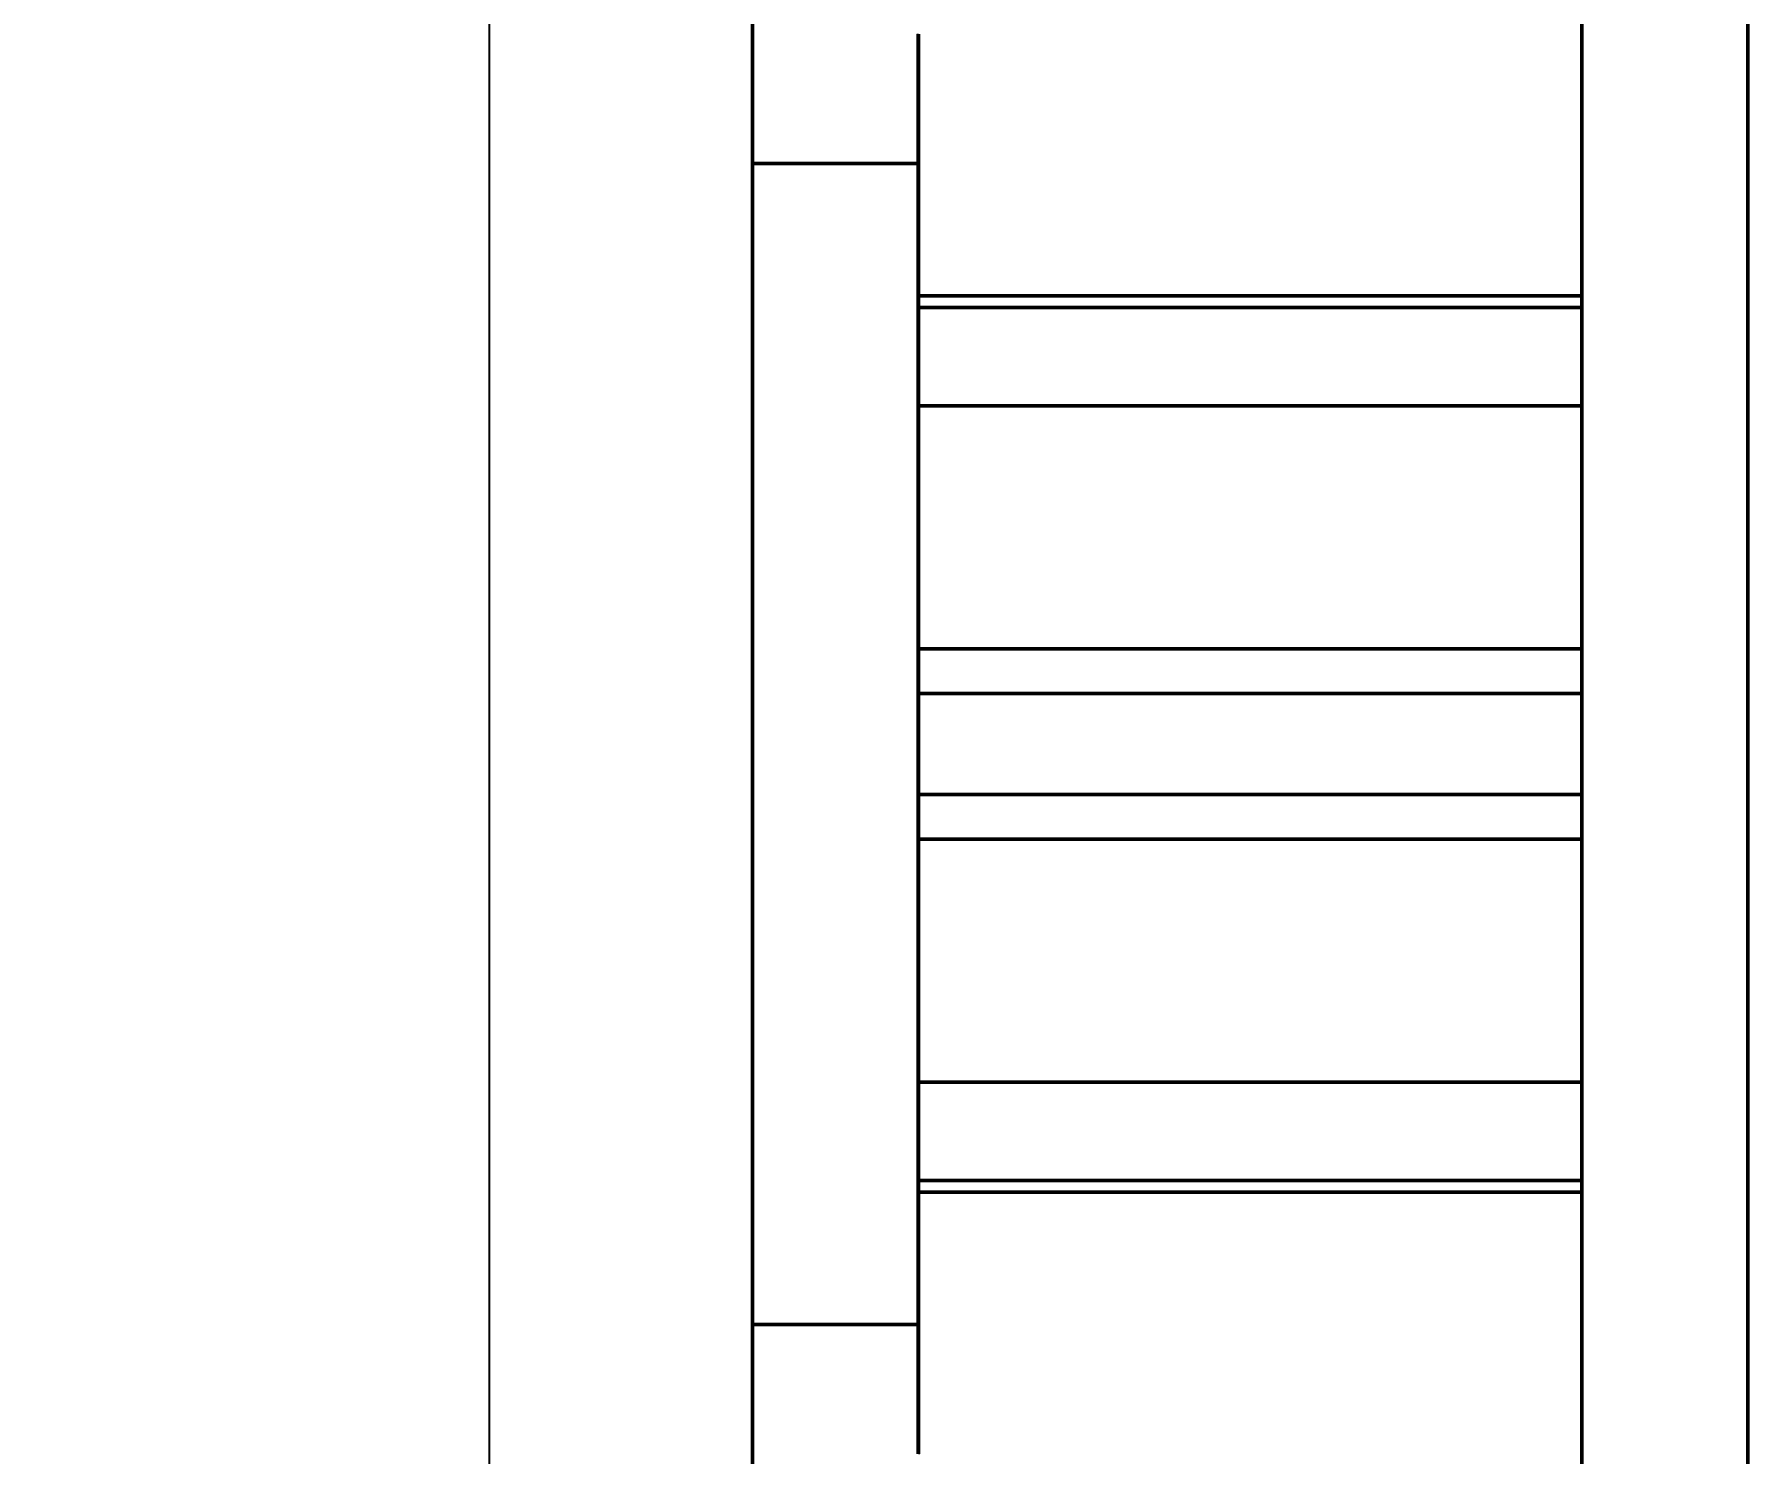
# Model space of a CAD drawing. Header units: millimetres. Extents: x 0 to 420, y 0 to 297.
# Drawn here: x 101.91 to 122.57, y 108.15 to 125.27 of the extents above; entities that cross this region are included whole.
import ezdxf

# ---------------------------------------------------------------- set-up
doc = ezdxf.new("R2010")
doc.units = ezdxf.units.MM
doc.header["$LTSCALE"] = 0.75
doc.layers.add('FD_Dimensions', color=7, linetype='Continuous', lineweight=25)
doc.layers.add('Visible', color=7, linetype='Continuous', lineweight=50)
doc.styles.get("Standard").update_dxf_attribs({"font": 'arial.ttf'})
doc.dimstyles.new('Dim-ISO-25', dxfattribs={"dimtxt": 3.5, "dimasz": 3.5, "dimexe": 2.1, "dimexo": 2.1, "dimgap": 1.4, "dimtad": 1, "dimzin": 12, "dimdsep": 46, "dimtxsty": 'Standard', "dimcen": 0, "dimazin": 3, "dimtp": 0.1, "dimtm": 0.1, "dimtfac": 0.714286, "dimtmove": 0, "dimatfit": 3, "dimfxl": 1, "dimtzin": 12, "dimarcsym": 0})

# ---------------------------------------------------------------- blocks, each defined once
blk = doc.blocks.new('*D27')
at = {"layer": 'Defpoints', "color": 0, "transparency": 16777216}
for p in [(110.57166, 135.406763), (107.397201, 44.123814), (110.57166, 44.123814)]:
    blk.add_point(p, dxfattribs=at)
at = {"layer": 'FD_Dimensions', "color": 0, "lineweight": -2, "transparency": 16777216}
for p, q in [((108.47166, 135.406763), (105.297201, 135.406763)), ((107.397201, 131.906763), (107.397201, 47.623814)), ((108.47166, 44.123814), (105.297201, 44.123814))]:
    blk.add_line(p, q, dxfattribs=at)
at = {"layer": 'FD_Dimensions', "color": 0, "transparency": 16777216}
for points in [[(106.813867, 131.906763), (107.980534, 131.906763), (107.397201, 135.406763)], [(106.813867, 47.623814), (107.980534, 47.623814), (107.397201, 44.123814)]]:
    blk.add_solid(points, dxfattribs=at)
at = {"layer": 'FD_Dimensions', "color": 0, "transparency": 16777216, "insert": (104.210195, 89.765289), "char_height": 3.5, "attachment_point": 5, "rotation": 90}
blk.add_mtext('45.64', dxfattribs=at)

msp = doc.modelspace()

# ---------------------------------------------------------------- linework, layer by layer
at = {"layer": 'Visible', "extrusion": (0, 2.966e-13, -1)}
for p, q in [((122.57, 140.207), (122.57, 93.207)), ((120.57, 137.707), (120.57, 95.707)), ((122.57, 137.707), (122.57, 95.707)), ((110.572, 135.407), (110.572, 44.124)), ((112.569, 123.758), (112.569, 123.894)), ((112.569, 123.758), (112.569, 123.707)), ((112.572, 123.758), (112.572, 123.894)), ((112.572, 123.758), (112.572, 122.723)), ((120.572, 123.894), (120.572, 123.758)), ((120.572, 122.723), (120.572, 123.758)), ((110.572, 123.707), (112.57, 123.707)), ((112.57, 109.707), (112.57, 123.707)), ((112.572, 122.46), (112.572, 122.723)), ((120.572, 122.46), (120.572, 122.723)), ((112.572, 122.46), (112.572, 121.905)), ((120.572, 122.11), (120.572, 122.46)), ((112.572, 122.11), (120.572, 122.11)), ((112.572, 121.938), (112.572, 122.038)), ((112.572, 120.784), (112.572, 121.971)), ((112.572, 121.971), (120.572, 121.971)), ((120.572, 120.784), (120.572, 121.971)), ((112.572, 120.784), (120.572, 120.784)), ((112.572, 119.747), (112.572, 119.805)), ((112.572, 119.747), (112.572, 118.84)), ((120.572, 119.805), (120.572, 119.747)), ((120.572, 118.84), (120.572, 119.747)), ((112.572, 118.564), (112.572, 118.84)), ((120.572, 118.564), (120.572, 118.84)), ((112.572, 118.564), (112.572, 117.829)), ((120.572, 117.853), (120.572, 118.564)), ((112.572, 117.853), (120.572, 117.853)), ((112.572, 117.83), (112.572, 117.852)), ((112.572, 116.098), (112.572, 117.315)), ((112.572, 117.315), (120.572, 117.315)), ((120.572, 116.098), (120.572, 117.315)), ((112.572, 116.098), (120.572, 116.098)), ((112.572, 115.584), (112.572, 114.85)), ((112.572, 115.583), (112.572, 115.562)), ((112.572, 115.561), (120.572, 115.561)), ((120.572, 114.85), (120.572, 115.561)), ((112.572, 114.574), (112.572, 114.85)), ((120.572, 114.574), (120.572, 114.85)), ((112.572, 114.574), (112.572, 113.667)), ((120.572, 113.667), (120.572, 114.574)), ((112.572, 113.667), (112.572, 113.608)), ((120.572, 113.667), (120.572, 113.608)), ((112.572, 111.442), (112.572, 112.629)), ((112.572, 112.629), (120.572, 112.629)), ((120.572, 111.442), (120.572, 112.629)), ((112.572, 111.508), (112.572, 110.953)), ((112.572, 111.476), (112.572, 111.376)), ((112.572, 111.442), (120.572, 111.442)), ((112.572, 111.303), (120.572, 111.303)), ((120.572, 110.953), (120.572, 111.303)), ((112.572, 110.691), (112.572, 110.953)), ((120.572, 110.691), (120.572, 110.953)), ((112.572, 110.691), (112.572, 109.655)), ((120.572, 109.655), (120.572, 110.691)), ((110.572, 109.707), (112.57, 109.707)), ((112.569, 109.707), (112.569, 109.655)), ((112.569, 109.655), (112.569, 109.52)), ((112.572, 109.655), (112.572, 109.52)), ((120.572, 109.655), (120.572, 109.52))]:
    msp.add_line(p, q, dxfattribs=at)
at = {"layer": 'Visible'}
for points in [[(112.569, 123.894), (112.569, 123.896), (112.569, 123.9), (112.569, 123.907), (112.569, 123.918), (112.569, 123.931), (112.569, 123.945), (112.569, 123.96), (112.569, 123.975), (112.569, 123.99), (112.569, 124.005), (112.569, 124.02), (112.569, 124.036), (112.569, 124.051), (112.569, 124.067), (112.569, 124.084), (112.569, 124.1), (112.569, 124.117), (112.569, 124.134), (112.569, 124.152), (112.569, 124.169), (112.569, 124.186), (112.569, 124.204), (112.569, 124.222), (112.569, 124.24), (112.569, 124.258), (112.569, 124.277), (112.569, 124.295), (112.569, 124.314), (112.569, 124.333), (112.569, 124.352), (112.569, 124.371), (112.569, 124.39), (112.569, 124.41), (112.569, 124.429), (112.569, 124.449), (112.569, 124.469), (112.569, 124.489), (112.569, 124.509), (112.569, 124.53), (112.569, 124.55), (112.569, 124.571), (112.569, 124.591), (112.569, 124.612), (112.569, 124.633), (112.569, 124.654), (112.569, 124.675), (112.569, 124.697), (112.569, 124.718), (112.569, 124.74), (112.569, 124.761), (112.569, 124.783), (112.569, 124.805), (112.569, 124.827), (112.569, 124.849), (112.569, 124.871), (112.569, 124.894), (112.569, 124.916), (112.569, 124.939), (112.569, 124.961), (112.569, 124.984), (112.569, 125.007), (112.569, 125.03), (112.569, 125.053), (112.569, 125.076), (112.569, 125.1), (112.569, 125.123), (112.569, 125.147), (112.569, 125.17), (112.569, 125.194), (112.569, 125.218), (112.569, 125.237), (112.569, 125.252), (112.569, 125.261), (112.569, 125.266)], [(112.572, 123.894), (112.572, 123.896), (112.572, 123.9), (112.572, 123.907), (112.572, 123.918), (112.572, 123.931), (112.572, 123.945), (112.572, 123.96), (112.572, 123.975), (112.572, 123.99), (112.572, 124.005), (112.572, 124.02), (112.572, 124.036), (112.572, 124.051), (112.572, 124.067), (112.572, 124.084), (112.572, 124.1), (112.572, 124.117), (112.572, 124.134), (112.572, 124.152), (112.572, 124.169), (112.572, 124.186), (112.572, 124.204), (112.572, 124.222), (112.572, 124.24), (112.572, 124.258), (112.572, 124.277), (112.572, 124.295), (112.572, 124.314), (112.572, 124.333), (112.572, 124.352), (112.572, 124.371), (112.572, 124.39), (112.572, 124.41), (112.572, 124.429), (112.572, 124.449), (112.572, 124.469), (112.572, 124.489), (112.572, 124.509), (112.572, 124.53), (112.572, 124.55), (112.572, 124.571), (112.572, 124.591), (112.572, 124.612), (112.572, 124.633), (112.572, 124.654), (112.572, 124.675), (112.572, 124.697), (112.572, 124.718), (112.572, 124.74), (112.572, 124.761), (112.572, 124.783), (112.572, 124.805), (112.572, 124.827), (112.572, 124.849), (112.572, 124.871), (112.572, 124.894), (112.572, 124.916), (112.572, 124.939), (112.572, 124.961), (112.572, 124.984), (112.572, 125.007), (112.572, 125.03), (112.572, 125.053), (112.572, 125.076), (112.572, 125.1), (112.572, 125.123), (112.572, 125.147), (112.572, 125.17), (112.572, 125.194), (112.572, 125.218), (112.572, 125.237), (112.572, 125.252), (112.572, 125.261), (112.572, 125.266)], [(120.572, 125.266), (120.572, 125.261), (120.572, 125.252), (120.572, 125.237), (120.572, 125.218), (120.572, 125.194), (120.572, 125.17), (120.572, 125.147), (120.572, 125.123), (120.572, 125.1), (120.572, 125.076), (120.572, 125.053), (120.572, 125.03), (120.572, 125.007), (120.572, 124.984), (120.572, 124.961), (120.572, 124.939), (120.572, 124.916), (120.572, 124.894), (120.572, 124.871), (120.572, 124.849), (120.572, 124.827), (120.572, 124.805), (120.572, 124.783), (120.572, 124.761), (120.572, 124.74), (120.572, 124.718), (120.572, 124.697), (120.572, 124.675), (120.572, 124.654), (120.572, 124.633), (120.572, 124.612), (120.572, 124.591), (120.572, 124.571), (120.572, 124.55), (120.572, 124.53), (120.572, 124.509), (120.572, 124.489), (120.572, 124.469), (120.572, 124.449), (120.572, 124.429), (120.572, 124.41), (120.572, 124.39), (120.572, 124.371), (120.572, 124.352), (120.572, 124.333), (120.572, 124.314), (120.572, 124.295), (120.572, 124.277), (120.572, 124.258), (120.572, 124.24), (120.572, 124.222), (120.572, 124.204), (120.572, 124.186), (120.572, 124.169), (120.572, 124.152), (120.572, 124.134), (120.572, 124.117), (120.572, 124.1), (120.572, 124.084), (120.572, 124.067), (120.572, 124.051), (120.572, 124.036), (120.572, 124.02), (120.572, 124.005), (120.572, 123.99), (120.572, 123.975), (120.572, 123.96), (120.572, 123.945), (120.572, 123.931), (120.572, 123.918), (120.572, 123.907), (120.572, 123.9), (120.572, 123.896), (120.572, 123.894)], [(112.572, 122.038), (112.572, 122.039), (112.572, 122.043), (112.572, 122.047), (112.572, 122.052), (112.572, 122.058), (112.572, 122.063), (112.572, 122.067), (112.572, 122.071), (112.572, 122.075), (112.572, 122.079), (112.572, 122.083), (112.572, 122.087), (112.572, 122.09), (112.572, 122.093), (112.572, 122.095), (112.572, 122.098), (112.572, 122.1), (112.572, 122.102), (112.572, 122.103), (112.572, 122.105), (112.572, 122.106), (112.572, 122.107), (112.572, 122.108), (112.572, 122.109), (112.572, 122.11), (112.572, 122.11), (112.572, 122.11), (112.572, 122.11), (112.572, 122.11), (112.572, 122.11), (112.572, 122.11), (112.572, 122.109), (112.572, 122.108), (112.572, 122.108), (112.572, 122.106), (112.572, 122.105), (112.572, 122.104), (112.572, 122.102), (112.572, 122.101), (112.572, 122.099), (112.572, 122.097), (112.572, 122.095), (112.572, 122.093), (112.572, 122.09), (112.572, 122.088), (112.572, 122.085), (112.572, 122.082), (112.572, 122.079), (112.572, 122.076), (112.572, 122.073), (112.572, 122.07), (112.572, 122.067), (112.572, 122.063), (112.572, 122.059), (112.572, 122.055), (112.572, 122.051), (112.572, 122.047), (112.572, 122.043), (112.572, 122.039), (112.572, 122.034), (112.572, 122.03), (112.572, 122.025), (112.572, 122.02), (112.572, 122.015), (112.572, 122.01), (112.572, 122.005), (112.572, 122), (112.572, 121.994), (112.572, 121.989), (112.572, 121.983), (112.572, 121.978), (112.572, 121.975), (112.572, 121.972), (112.572, 121.971)], [(112.572, 117.852), (112.572, 117.852), (112.572, 117.853), (112.572, 117.853), (112.572, 117.853), (112.572, 117.852), (112.572, 117.85), (112.572, 117.848), (112.572, 117.846), (112.572, 117.844), (112.572, 117.841), (112.572, 117.838), (112.572, 117.835), (112.572, 117.832), (112.572, 117.828), (112.572, 117.824), (112.572, 117.819), (112.572, 117.815), (112.572, 117.81), (112.572, 117.805), (112.572, 117.8), (112.572, 117.795), (112.572, 117.789), (112.572, 117.784), (112.572, 117.778), (112.572, 117.772), (112.572, 117.765), (112.572, 117.759), (112.572, 117.752), (112.572, 117.745), (112.572, 117.738), (112.572, 117.731), (112.572, 117.724), (112.572, 117.717), (112.572, 117.709), (112.572, 117.701), (112.572, 117.693), (112.572, 117.685), (112.572, 117.677), (112.572, 117.668), (112.572, 117.66), (112.572, 117.651), (112.572, 117.642), (112.572, 117.633), (112.572, 117.624), (112.572, 117.615), (112.572, 117.606), (112.572, 117.596), (112.572, 117.586), (112.572, 117.577), (112.572, 117.567), (112.572, 117.557), (112.572, 117.546), (112.572, 117.536), (112.572, 117.526), (112.572, 117.515), (112.572, 117.504), (112.572, 117.493), (112.572, 117.482), (112.572, 117.471), (112.572, 117.46), (112.572, 117.449), (112.572, 117.437), (112.572, 117.426), (112.572, 117.414), (112.572, 117.402), (112.572, 117.39), (112.572, 117.378), (112.572, 117.366), (112.572, 117.353), (112.572, 117.341), (112.572, 117.331), (112.572, 117.323), (112.572, 117.318), (112.572, 117.315)], [(112.572, 111.376), (112.572, 111.374), (112.572, 111.371), (112.572, 111.367), (112.572, 111.361), (112.572, 111.356), (112.572, 111.351), (112.572, 111.346), (112.572, 111.342), (112.572, 111.338), (112.572, 111.334), (112.572, 111.33), (112.572, 111.327), (112.572, 111.324), (112.572, 111.321), (112.572, 111.318), (112.572, 111.316), (112.572, 111.314), (112.572, 111.312), (112.572, 111.31), (112.572, 111.309), (112.572, 111.307), (112.572, 111.306), (112.572, 111.305), (112.572, 111.304), (112.572, 111.304), (112.572, 111.303), (112.572, 111.303), (112.572, 111.303), (112.572, 111.303), (112.572, 111.303), (112.572, 111.304), (112.572, 111.304), (112.572, 111.305), (112.572, 111.306), (112.572, 111.307), (112.572, 111.308), (112.572, 111.31), (112.572, 111.311), (112.572, 111.313), (112.572, 111.315), (112.572, 111.317), (112.572, 111.319), (112.572, 111.321), (112.572, 111.323), (112.572, 111.326), (112.572, 111.328), (112.572, 111.331), (112.572, 111.334), (112.572, 111.337), (112.572, 111.34), (112.572, 111.344), (112.572, 111.347), (112.572, 111.351), (112.572, 111.354), (112.572, 111.358), (112.572, 111.362), (112.572, 111.366), (112.572, 111.37), (112.572, 111.375), (112.572, 111.379), (112.572, 111.384), (112.572, 111.389), (112.572, 111.393), (112.572, 111.398), (112.572, 111.403), (112.572, 111.409), (112.572, 111.414), (112.572, 111.419), (112.572, 111.425), (112.572, 111.431), (112.572, 111.435), (112.572, 111.439), (112.572, 111.441), (112.572, 111.442)], [(112.569, 109.52), (112.569, 109.518), (112.569, 109.513), (112.569, 109.506), (112.569, 109.496), (112.569, 109.482), (112.569, 109.468), (112.569, 109.454), (112.569, 109.439), (112.569, 109.424), (112.569, 109.409), (112.569, 109.394), (112.569, 109.378), (112.569, 109.362), (112.569, 109.346), (112.569, 109.33), (112.569, 109.313), (112.569, 109.296), (112.569, 109.279), (112.569, 109.262), (112.569, 109.245), (112.569, 109.227), (112.569, 109.209), (112.569, 109.192), (112.569, 109.173), (112.569, 109.155), (112.569, 109.137), (112.569, 109.118), (112.569, 109.099), (112.569, 109.081), (112.569, 109.062), (112.569, 109.042), (112.569, 109.023), (112.569, 109.004), (112.569, 108.984), (112.569, 108.964), (112.569, 108.944), (112.569, 108.924), (112.569, 108.904), (112.569, 108.884), (112.569, 108.864), (112.569, 108.843), (112.569, 108.822), (112.569, 108.801), (112.569, 108.781), (112.569, 108.759), (112.569, 108.738), (112.569, 108.717), (112.569, 108.696), (112.569, 108.674), (112.569, 108.652), (112.569, 108.631), (112.569, 108.609), (112.569, 108.587), (112.569, 108.565), (112.569, 108.542), (112.569, 108.52), (112.569, 108.497), (112.569, 108.475), (112.569, 108.452), (112.569, 108.429), (112.569, 108.406), (112.569, 108.383), (112.569, 108.36), (112.569, 108.337), (112.569, 108.314), (112.569, 108.29), (112.569, 108.267), (112.569, 108.243), (112.569, 108.219), (112.569, 108.195), (112.569, 108.176), (112.569, 108.162), (112.569, 108.152), (112.569, 108.147)], [(112.572, 109.52), (112.572, 109.518), (112.572, 109.513), (112.572, 109.506), (112.572, 109.496), (112.572, 109.482), (112.572, 109.468), (112.572, 109.454), (112.572, 109.439), (112.572, 109.424), (112.572, 109.409), (112.572, 109.394), (112.572, 109.378), (112.572, 109.362), (112.572, 109.346), (112.572, 109.33), (112.572, 109.313), (112.572, 109.296), (112.572, 109.279), (112.572, 109.262), (112.572, 109.245), (112.572, 109.227), (112.572, 109.209), (112.572, 109.192), (112.572, 109.173), (112.572, 109.155), (112.572, 109.137), (112.572, 109.118), (112.572, 109.099), (112.572, 109.081), (112.572, 109.062), (112.572, 109.042), (112.572, 109.023), (112.572, 109.004), (112.572, 108.984), (112.572, 108.964), (112.572, 108.944), (112.572, 108.924), (112.572, 108.904), (112.572, 108.884), (112.572, 108.864), (112.572, 108.843), (112.572, 108.822), (112.572, 108.801), (112.572, 108.781), (112.572, 108.759), (112.572, 108.738), (112.572, 108.717), (112.572, 108.696), (112.572, 108.674), (112.572, 108.652), (112.572, 108.631), (112.572, 108.609), (112.572, 108.587), (112.572, 108.565), (112.572, 108.542), (112.572, 108.52), (112.572, 108.497), (112.572, 108.475), (112.572, 108.452), (112.572, 108.429), (112.572, 108.406), (112.572, 108.383), (112.572, 108.36), (112.572, 108.337), (112.572, 108.314), (112.572, 108.29), (112.572, 108.267), (112.572, 108.243), (112.572, 108.219), (112.572, 108.195), (112.572, 108.176), (112.572, 108.162), (112.572, 108.152), (112.572, 108.147)], [(120.572, 109.52), (120.572, 109.518), (120.572, 109.513), (120.572, 109.506), (120.572, 109.496), (120.572, 109.482), (120.572, 109.468), (120.572, 109.454), (120.572, 109.439), (120.572, 109.424), (120.572, 109.409), (120.572, 109.394), (120.572, 109.378), (120.572, 109.362), (120.572, 109.346), (120.572, 109.33), (120.572, 109.313), (120.572, 109.296), (120.572, 109.279), (120.572, 109.262), (120.572, 109.245), (120.572, 109.227), (120.572, 109.209), (120.572, 109.192), (120.572, 109.173), (120.572, 109.155), (120.572, 109.137), (120.572, 109.118), (120.572, 109.099), (120.572, 109.081), (120.572, 109.062), (120.572, 109.042), (120.572, 109.023), (120.572, 109.004), (120.572, 108.984), (120.572, 108.964), (120.572, 108.944), (120.572, 108.924), (120.572, 108.904), (120.572, 108.884), (120.572, 108.864), (120.572, 108.843), (120.572, 108.822), (120.572, 108.801), (120.572, 108.781), (120.572, 108.759), (120.572, 108.738), (120.572, 108.717), (120.572, 108.696), (120.572, 108.674), (120.572, 108.652), (120.572, 108.631), (120.572, 108.609), (120.572, 108.587), (120.572, 108.565), (120.572, 108.542), (120.572, 108.52), (120.572, 108.497), (120.572, 108.475), (120.572, 108.452), (120.572, 108.429), (120.572, 108.406), (120.572, 108.383), (120.572, 108.36), (120.572, 108.337), (120.572, 108.314), (120.572, 108.29), (120.572, 108.267), (120.572, 108.243), (120.572, 108.219), (120.572, 108.195), (120.572, 108.176), (120.572, 108.162), (120.572, 108.152), (120.572, 108.147)]]:
    msp.add_open_spline(points, degree=5, dxfattribs=at)
for points, knots in [([(120.572, 122.11), (120.572, 122.11), (120.572, 122.11), (120.572, 122.11), (120.572, 122.11), (120.572, 122.11), (120.572, 122.11), (120.572, 122.109), (120.572, 122.108), (120.572, 122.108), (120.572, 122.106), (120.572, 122.105), (120.572, 122.104), (120.572, 122.102), (120.572, 122.101), (120.572, 122.099), (120.572, 122.097), (120.572, 122.095), (120.572, 122.093), (120.572, 122.09), (120.572, 122.088), (120.572, 122.085), (120.572, 122.082), (120.572, 122.079), (120.572, 122.076), (120.572, 122.073), (120.572, 122.07), (120.572, 122.067), (120.572, 122.063), (120.572, 122.059), (120.572, 122.055), (120.572, 122.051), (120.572, 122.047), (120.572, 122.043), (120.572, 122.039), (120.572, 122.034), (120.572, 122.03), (120.572, 122.025), (120.572, 122.02), (120.572, 122.015), (120.572, 122.01), (120.572, 122.005), (120.572, 122), (120.572, 121.994), (120.572, 121.989), (120.572, 121.983), (120.572, 121.978), (120.572, 121.975), (120.572, 121.972), (120.572, 121.971)], [0.3702654, 0.3702654, 0.3702654, 0.3702654, 0.3702654, 0.3702654, 0.3714286, 0.3857143, 0.4, 0.4142857, 0.4285714, 0.4428571, 0.4571429, 0.4714286, 0.4857143, 0.5, 0.5142857, 0.5285714, 0.5428571, 0.5571429, 0.5714286, 0.5857143, 0.6, 0.6142857, 0.6285714, 0.6428571, 0.6571429, 0.6714286, 0.6857143, 0.7, 0.7142857, 0.7285714, 0.7428571, 0.7571429, 0.7714286, 0.7857143, 0.8, 0.8142857, 0.8285714, 0.8428571, 0.8571429, 0.8714286, 0.8857143, 0.9, 0.9142857, 0.9285714, 0.9428571, 0.9571429, 0.9714286, 0.9857143, 1, 1, 1, 1, 1, 1]), ([(120.572, 117.853), (120.572, 117.853), (120.572, 117.853), (120.572, 117.853), (120.572, 117.852), (120.572, 117.85), (120.572, 117.848), (120.572, 117.846), (120.572, 117.844), (120.572, 117.841), (120.572, 117.838), (120.572, 117.835), (120.572, 117.832), (120.572, 117.828), (120.572, 117.824), (120.572, 117.819), (120.572, 117.815), (120.572, 117.81), (120.572, 117.805), (120.572, 117.8), (120.572, 117.795), (120.572, 117.789), (120.572, 117.784), (120.572, 117.778), (120.572, 117.772), (120.572, 117.765), (120.572, 117.759), (120.572, 117.752), (120.572, 117.745), (120.572, 117.738), (120.572, 117.731), (120.572, 117.724), (120.572, 117.717), (120.572, 117.709), (120.572, 117.701), (120.572, 117.693), (120.572, 117.685), (120.572, 117.677), (120.572, 117.668), (120.572, 117.66), (120.572, 117.651), (120.572, 117.642), (120.572, 117.633), (120.572, 117.624), (120.572, 117.615), (120.572, 117.606), (120.572, 117.596), (120.572, 117.586), (120.572, 117.577), (120.572, 117.567), (120.572, 117.557), (120.572, 117.546), (120.572, 117.536), (120.572, 117.526), (120.572, 117.515), (120.572, 117.504), (120.572, 117.493), (120.572, 117.482), (120.572, 117.471), (120.572, 117.46), (120.572, 117.449), (120.572, 117.437), (120.572, 117.426), (120.572, 117.414), (120.572, 117.402), (120.572, 117.39), (120.572, 117.378), (120.572, 117.366), (120.572, 117.353), (120.572, 117.341), (120.572, 117.331), (120.572, 117.323), (120.572, 117.318), (120.572, 117.315)], [0.0218686, 0.0218686, 0.0218686, 0.0218686, 0.0218686, 0.0218686, 0.0285714, 0.0428571, 0.0571429, 0.0714286, 0.0857143, 0.1, 0.1142857, 0.1285714, 0.1428571, 0.1571429, 0.1714286, 0.1857143, 0.2, 0.2142857, 0.2285714, 0.2428571, 0.2571429, 0.2714286, 0.2857143, 0.3, 0.3142857, 0.3285714, 0.3428571, 0.3571429, 0.3714286, 0.3857143, 0.4, 0.4142857, 0.4285714, 0.4428571, 0.4571429, 0.4714286, 0.4857143, 0.5, 0.5142857, 0.5285714, 0.5428571, 0.5571429, 0.5714286, 0.5857143, 0.6, 0.6142857, 0.6285714, 0.6428571, 0.6571429, 0.6714286, 0.6857143, 0.7, 0.7142857, 0.7285714, 0.7428571, 0.7571429, 0.7714286, 0.7857143, 0.8, 0.8142857, 0.8285714, 0.8428571, 0.8571429, 0.8714286, 0.8857143, 0.9, 0.9142857, 0.9285714, 0.9428571, 0.9571429, 0.9714286, 0.9857143, 1, 1, 1, 1, 1, 1]), ([(112.572, 115.561), (112.572, 115.561), (112.572, 115.561), (112.572, 115.561), (112.572, 115.562), (112.572, 115.563), (112.572, 115.565), (112.572, 115.567), (112.572, 115.57), (112.572, 115.573), (112.572, 115.575), (112.572, 115.578), (112.572, 115.582), (112.572, 115.586), (112.572, 115.59), (112.572, 115.594), (112.572, 115.599), (112.572, 115.603), (112.572, 115.608), (112.572, 115.613), (112.572, 115.619), (112.572, 115.624), (112.572, 115.63), (112.572, 115.636), (112.572, 115.642), (112.572, 115.648), (112.572, 115.655), (112.572, 115.661), (112.572, 115.668), (112.572, 115.675), (112.572, 115.682), (112.572, 115.69), (112.572, 115.697), (112.572, 115.705), (112.572, 115.712), (112.572, 115.72), (112.572, 115.728), (112.572, 115.737), (112.572, 115.745), (112.572, 115.754), (112.572, 115.762), (112.572, 115.771), (112.572, 115.78), (112.572, 115.789), (112.572, 115.798), (112.572, 115.808), (112.572, 115.817), (112.572, 115.827), (112.572, 115.837), (112.572, 115.847), (112.572, 115.857), (112.572, 115.867), (112.572, 115.877), (112.572, 115.888), (112.572, 115.899), (112.572, 115.909), (112.572, 115.92), (112.572, 115.931), (112.572, 115.942), (112.572, 115.954), (112.572, 115.965), (112.572, 115.976), (112.572, 115.988), (112.572, 116), (112.572, 116.012), (112.572, 116.024), (112.572, 116.036), (112.572, 116.048), (112.572, 116.06), (112.572, 116.073), (112.572, 116.083), (112.572, 116.09), (112.572, 116.096), (112.572, 116.098)], [0.0218686, 0.0218686, 0.0218686, 0.0218686, 0.0218686, 0.0218686, 0.0285714, 0.0428571, 0.0571429, 0.0714286, 0.0857143, 0.1, 0.1142857, 0.1285714, 0.1428571, 0.1571429, 0.1714286, 0.1857143, 0.2, 0.2142857, 0.2285714, 0.2428571, 0.2571429, 0.2714286, 0.2857143, 0.3, 0.3142857, 0.3285714, 0.3428571, 0.3571429, 0.3714286, 0.3857143, 0.4, 0.4142857, 0.4285714, 0.4428571, 0.4571429, 0.4714286, 0.4857143, 0.5, 0.5142857, 0.5285714, 0.5428571, 0.5571429, 0.5714286, 0.5857143, 0.6, 0.6142857, 0.6285714, 0.6428571, 0.6571429, 0.6714286, 0.6857143, 0.7, 0.7142857, 0.7285714, 0.7428571, 0.7571429, 0.7714286, 0.7857143, 0.8, 0.8142857, 0.8285714, 0.8428571, 0.8571429, 0.8714286, 0.8857143, 0.9, 0.9142857, 0.9285714, 0.9428571, 0.9571429, 0.9714286, 0.9857143, 1, 1, 1, 1, 1, 1]), ([(120.572, 116.098), (120.572, 116.096), (120.572, 116.09), (120.572, 116.083), (120.572, 116.073), (120.572, 116.06), (120.572, 116.048), (120.572, 116.036), (120.572, 116.024), (120.572, 116.012), (120.572, 116), (120.572, 115.988), (120.572, 115.976), (120.572, 115.965), (120.572, 115.954), (120.572, 115.942), (120.572, 115.931), (120.572, 115.92), (120.572, 115.909), (120.572, 115.899), (120.572, 115.888), (120.572, 115.877), (120.572, 115.867), (120.572, 115.857), (120.572, 115.847), (120.572, 115.837), (120.572, 115.827), (120.572, 115.817), (120.572, 115.808), (120.572, 115.798), (120.572, 115.789), (120.572, 115.78), (120.572, 115.771), (120.572, 115.762), (120.572, 115.754), (120.572, 115.745), (120.572, 115.737), (120.572, 115.728), (120.572, 115.72), (120.572, 115.712), (120.572, 115.705), (120.572, 115.697), (120.572, 115.69), (120.572, 115.682), (120.572, 115.675), (120.572, 115.668), (120.572, 115.661), (120.572, 115.655), (120.572, 115.648), (120.572, 115.642), (120.572, 115.636), (120.572, 115.63), (120.572, 115.624), (120.572, 115.619), (120.572, 115.613), (120.572, 115.608), (120.572, 115.603), (120.572, 115.599), (120.572, 115.594), (120.572, 115.59), (120.572, 115.586), (120.572, 115.582), (120.572, 115.578), (120.572, 115.575), (120.572, 115.573), (120.572, 115.57), (120.572, 115.567), (120.572, 115.565), (120.572, 115.563), (120.572, 115.562), (120.572, 115.561), (120.572, 115.561), (120.572, 115.561), (120.572, 115.561)], [-1, -1, -1, -1, -1, -1, -0.9857143, -0.9714286, -0.9571429, -0.9428571, -0.9285714, -0.9142857, -0.9, -0.8857143, -0.8714286, -0.8571429, -0.8428571, -0.8285714, -0.8142857, -0.8, -0.7857143, -0.7714286, -0.7571429, -0.7428571, -0.7285714, -0.7142857, -0.7, -0.6857143, -0.6714286, -0.6571429, -0.6428571, -0.6285714, -0.6142857, -0.6, -0.5857143, -0.5714286, -0.5571429, -0.5428571, -0.5285714, -0.5142857, -0.5, -0.4857143, -0.4714286, -0.4571429, -0.4428571, -0.4285714, -0.4142857, -0.4, -0.3857143, -0.3714286, -0.3571429, -0.3428571, -0.3285714, -0.3142857, -0.3, -0.2857143, -0.2714286, -0.2571429, -0.2428571, -0.2285714, -0.2142857, -0.2, -0.1857143, -0.1714286, -0.1571429, -0.1428571, -0.1285714, -0.1142857, -0.1, -0.0857143, -0.0714286, -0.0571429, -0.0428571, -0.0285714, -0.0218686, -0.0218686, -0.0218686, -0.0218686, -0.0218686, -0.0218686]), ([(120.572, 111.442), (120.572, 111.441), (120.572, 111.439), (120.572, 111.435), (120.572, 111.431), (120.572, 111.425), (120.572, 111.419), (120.572, 111.414), (120.572, 111.409), (120.572, 111.403), (120.572, 111.398), (120.572, 111.393), (120.572, 111.389), (120.572, 111.384), (120.572, 111.379), (120.572, 111.375), (120.572, 111.37), (120.572, 111.366), (120.572, 111.362), (120.572, 111.358), (120.572, 111.354), (120.572, 111.351), (120.572, 111.347), (120.572, 111.344), (120.572, 111.34), (120.572, 111.337), (120.572, 111.334), (120.572, 111.331), (120.572, 111.328), (120.572, 111.326), (120.572, 111.323), (120.572, 111.321), (120.572, 111.319), (120.572, 111.317), (120.572, 111.315), (120.572, 111.313), (120.572, 111.311), (120.572, 111.31), (120.572, 111.308), (120.572, 111.307), (120.572, 111.306), (120.572, 111.305), (120.572, 111.304), (120.572, 111.304), (120.572, 111.303), (120.572, 111.303), (120.572, 111.303), (120.572, 111.303), (120.572, 111.303), (120.572, 111.303)], [-1, -1, -1, -1, -1, -1, -0.9857143, -0.9714286, -0.9571429, -0.9428571, -0.9285714, -0.9142857, -0.9, -0.8857143, -0.8714286, -0.8571429, -0.8428571, -0.8285714, -0.8142857, -0.8, -0.7857143, -0.7714286, -0.7571429, -0.7428571, -0.7285714, -0.7142857, -0.7, -0.6857143, -0.6714286, -0.6571429, -0.6428571, -0.6285714, -0.6142857, -0.6, -0.5857143, -0.5714286, -0.5571429, -0.5428571, -0.5285714, -0.5142857, -0.5, -0.4857143, -0.4714286, -0.4571429, -0.4428571, -0.4285714, -0.4142857, -0.4, -0.3857143, -0.3714286, -0.3702654, -0.3702654, -0.3702654, -0.3702654, -0.3702654, -0.3702654])]:
    msp.add_open_spline(points, degree=5, knots=knots, dxfattribs=at)
at = {"layer": 'Visible', "extrusion": (-3.18267e-11, 4.2e-15, -1)}
for points in [[(112.572, 119.805), (112.572, 119.806), (112.572, 119.808), (112.572, 119.812), (112.572, 119.817), (112.572, 119.824), (112.572, 119.833), (112.572, 119.841), (112.572, 119.85), (112.572, 119.859), (112.572, 119.868), (112.572, 119.877), (112.572, 119.887), (112.572, 119.897), (112.572, 119.907), (112.572, 119.917), (112.572, 119.928), (112.572, 119.939), (112.572, 119.95), (112.572, 119.962), (112.572, 119.973), (112.572, 119.985), (112.572, 119.997), (112.572, 120.009), (112.572, 120.021), (112.572, 120.034), (112.572, 120.046), (112.572, 120.059), (112.572, 120.072), (112.572, 120.085), (112.572, 120.099), (112.572, 120.112), (112.572, 120.126), (112.572, 120.139), (112.572, 120.153), (112.572, 120.168), (112.572, 120.182), (112.572, 120.196), (112.572, 120.211), (112.572, 120.226), (112.572, 120.24), (112.572, 120.255), (112.572, 120.271), (112.572, 120.286), (112.572, 120.301), (112.572, 120.317), (112.572, 120.332), (112.572, 120.348), (112.572, 120.364), (112.572, 120.38), (112.572, 120.397), (112.572, 120.413), (112.572, 120.429), (112.572, 120.446), (112.572, 120.463), (112.572, 120.48), (112.572, 120.496), (112.572, 120.514), (112.572, 120.531), (112.572, 120.548), (112.572, 120.566), (112.572, 120.583), (112.572, 120.601), (112.572, 120.619), (112.572, 120.637), (112.572, 120.655), (112.572, 120.673), (112.572, 120.691), (112.572, 120.71), (112.572, 120.728), (112.572, 120.747), (112.572, 120.762), (112.572, 120.773), (112.572, 120.781), (112.572, 120.784)], [(120.572, 120.784), (120.572, 120.781), (120.572, 120.773), (120.572, 120.762), (120.572, 120.747), (120.572, 120.728), (120.572, 120.71), (120.572, 120.691), (120.572, 120.673), (120.572, 120.655), (120.572, 120.637), (120.572, 120.619), (120.572, 120.601), (120.572, 120.583), (120.572, 120.566), (120.572, 120.548), (120.572, 120.531), (120.572, 120.514), (120.572, 120.496), (120.572, 120.48), (120.572, 120.463), (120.572, 120.446), (120.572, 120.429), (120.572, 120.413), (120.572, 120.397), (120.572, 120.38), (120.572, 120.364), (120.572, 120.348), (120.572, 120.332), (120.572, 120.317), (120.572, 120.301), (120.572, 120.286), (120.572, 120.271), (120.572, 120.255), (120.572, 120.24), (120.572, 120.226), (120.572, 120.211), (120.572, 120.196), (120.572, 120.182), (120.572, 120.168), (120.572, 120.153), (120.572, 120.139), (120.572, 120.126), (120.572, 120.112), (120.572, 120.099), (120.572, 120.085), (120.572, 120.072), (120.572, 120.059), (120.572, 120.046), (120.572, 120.034), (120.572, 120.021), (120.572, 120.009), (120.572, 119.997), (120.572, 119.985), (120.572, 119.973), (120.572, 119.962), (120.572, 119.95), (120.572, 119.939), (120.572, 119.928), (120.572, 119.917), (120.572, 119.907), (120.572, 119.897), (120.572, 119.887), (120.572, 119.877), (120.572, 119.868), (120.572, 119.859), (120.572, 119.85), (120.572, 119.841), (120.572, 119.833), (120.572, 119.824), (120.572, 119.817), (120.572, 119.812), (120.572, 119.808), (120.572, 119.806), (120.572, 119.805)]]:
    msp.add_open_spline(points, degree=5, dxfattribs=at)
at = {"layer": 'Visible', "extrusion": (-3.18267e-11, -4.2e-15, -1)}
for points in [[(112.572, 113.608), (112.572, 113.607), (112.572, 113.605), (112.572, 113.602), (112.572, 113.597), (112.572, 113.589), (112.572, 113.581), (112.572, 113.572), (112.572, 113.564), (112.572, 113.555), (112.572, 113.546), (112.572, 113.536), (112.572, 113.527), (112.572, 113.517), (112.572, 113.507), (112.572, 113.496), (112.572, 113.485), (112.572, 113.474), (112.572, 113.463), (112.572, 113.452), (112.572, 113.44), (112.572, 113.429), (112.572, 113.417), (112.572, 113.405), (112.572, 113.392), (112.572, 113.38), (112.572, 113.367), (112.572, 113.354), (112.572, 113.341), (112.572, 113.328), (112.572, 113.315), (112.572, 113.301), (112.572, 113.288), (112.572, 113.274), (112.572, 113.26), (112.572, 113.246), (112.572, 113.232), (112.572, 113.217), (112.572, 113.203), (112.572, 113.188), (112.572, 113.173), (112.572, 113.158), (112.572, 113.143), (112.572, 113.128), (112.572, 113.112), (112.572, 113.097), (112.572, 113.081), (112.572, 113.065), (112.572, 113.049), (112.572, 113.033), (112.572, 113.017), (112.572, 113.001), (112.572, 112.984), (112.572, 112.968), (112.572, 112.951), (112.572, 112.934), (112.572, 112.917), (112.572, 112.9), (112.572, 112.883), (112.572, 112.865), (112.572, 112.848), (112.572, 112.83), (112.572, 112.813), (112.572, 112.795), (112.572, 112.777), (112.572, 112.759), (112.572, 112.741), (112.572, 112.722), (112.572, 112.704), (112.572, 112.685), (112.572, 112.667), (112.572, 112.652), (112.572, 112.641), (112.572, 112.633), (112.572, 112.629)], [(120.572, 113.608), (120.572, 113.607), (120.572, 113.605), (120.572, 113.602), (120.572, 113.597), (120.572, 113.589), (120.572, 113.581), (120.572, 113.572), (120.572, 113.564), (120.572, 113.555), (120.572, 113.546), (120.572, 113.536), (120.572, 113.527), (120.572, 113.517), (120.572, 113.507), (120.572, 113.496), (120.572, 113.485), (120.572, 113.474), (120.572, 113.463), (120.572, 113.452), (120.572, 113.44), (120.572, 113.429), (120.572, 113.417), (120.572, 113.405), (120.572, 113.392), (120.572, 113.38), (120.572, 113.367), (120.572, 113.354), (120.572, 113.341), (120.572, 113.328), (120.572, 113.315), (120.572, 113.301), (120.572, 113.288), (120.572, 113.274), (120.572, 113.26), (120.572, 113.246), (120.572, 113.232), (120.572, 113.217), (120.572, 113.203), (120.572, 113.188), (120.572, 113.173), (120.572, 113.158), (120.572, 113.143), (120.572, 113.128), (120.572, 113.112), (120.572, 113.097), (120.572, 113.081), (120.572, 113.065), (120.572, 113.049), (120.572, 113.033), (120.572, 113.017), (120.572, 113.001), (120.572, 112.984), (120.572, 112.968), (120.572, 112.951), (120.572, 112.934), (120.572, 112.917), (120.572, 112.9), (120.572, 112.883), (120.572, 112.865), (120.572, 112.848), (120.572, 112.83), (120.572, 112.813), (120.572, 112.795), (120.572, 112.777), (120.572, 112.759), (120.572, 112.741), (120.572, 112.722), (120.572, 112.704), (120.572, 112.685), (120.572, 112.667), (120.572, 112.652), (120.572, 112.641), (120.572, 112.633), (120.572, 112.629)]]:
    msp.add_open_spline(points, degree=5, dxfattribs=at)

# ---------------------------------------------------------------- dimensions: what is measured, and where the dimension line sits
at = {"layer": 'FD_Dimensions'}
dim = msp.add_aligned_dim(p1=(110.572, 135.407), p2=(110.572, 44.124), distance=-3.174, dimstyle='Dim-ISO-25', override={"dimlfac": 0.5, "dimclrd": 0, "dimclre": 0}, dxfattribs=at)
dim.commit()
dim.dimension.update_dxf_attribs({"geometry": '*D27', "text_midpoint": (104.21, 89.765)})

doc.saveas('drawing.dxf')
